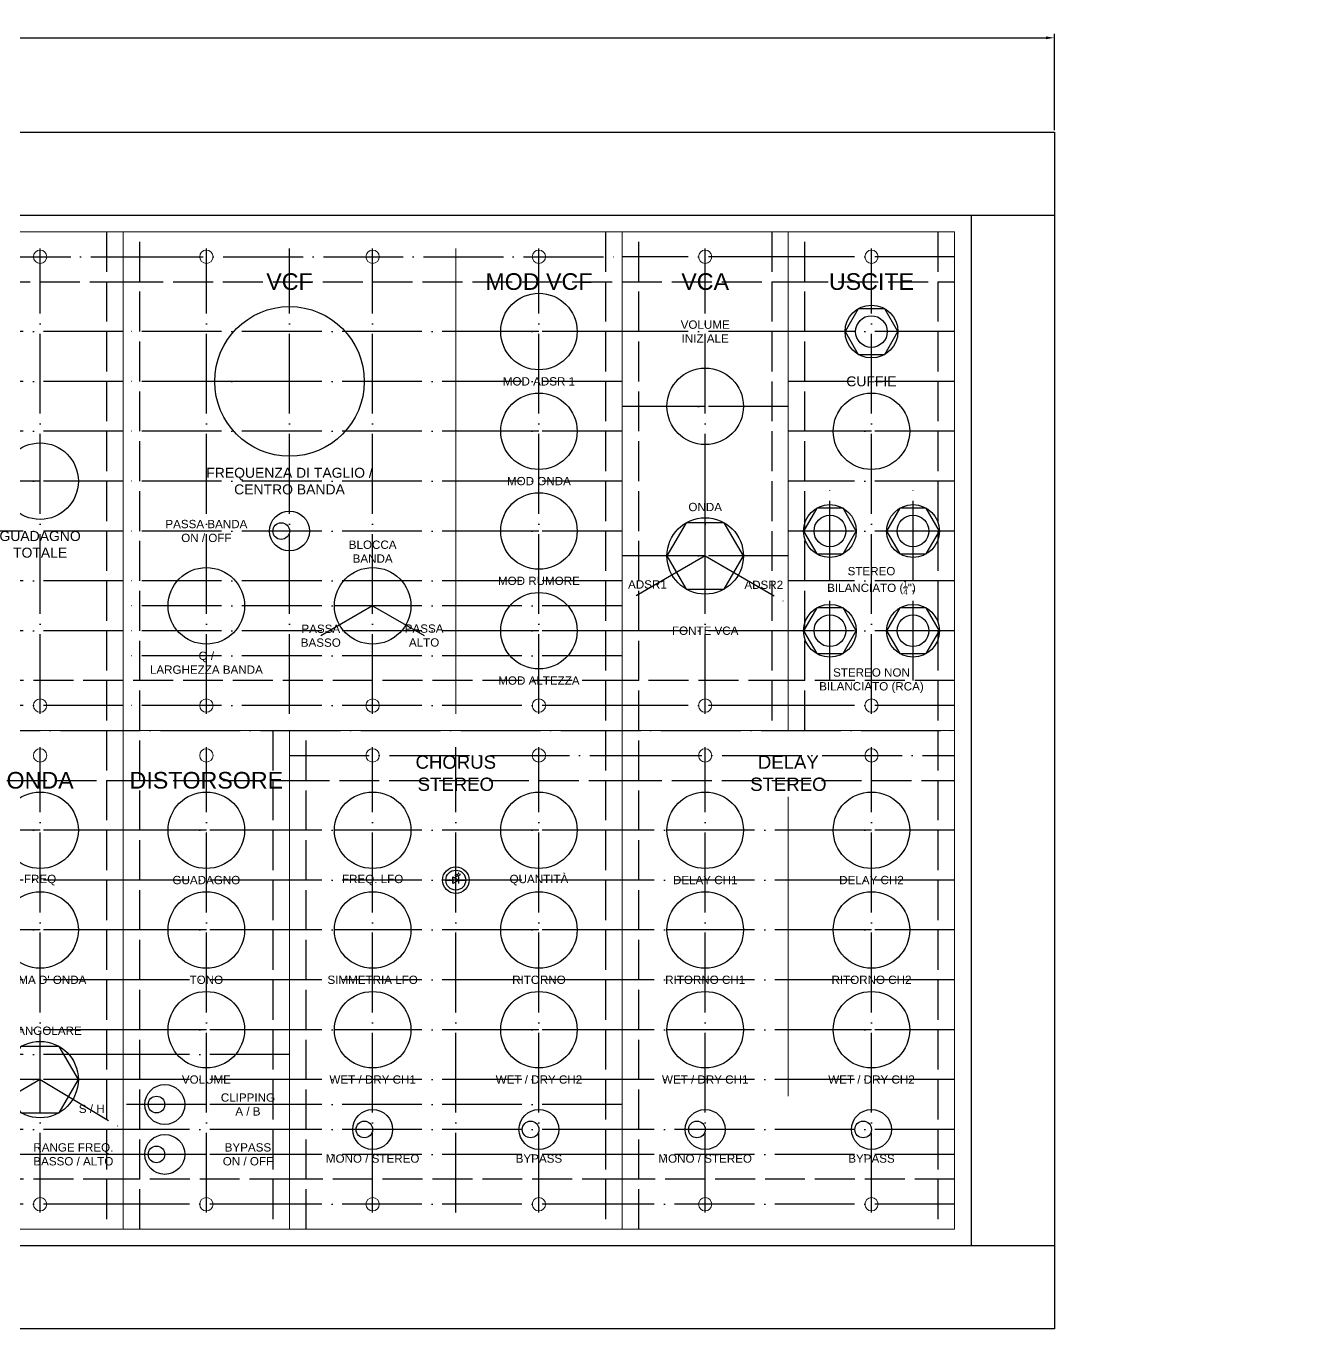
# Model space of a CAD drawing. Header units: millimetres. Extents: x 140 to 902, y 170 to 562.
# Drawn here: x 520.8 to 901.7, y 170 to 561.9 of the extents above; entities that cross this region are included whole.
import ezdxf

# ---------------------------------------------------------------- set-up
doc = ezdxf.new("R2010")
doc.units = ezdxf.units.MM
doc.linetypes.add('ACAD_ISO02W100', pattern=[15, 12, -3])
doc.linetypes.add('ACAD_ISO04W100', pattern=[30, 24, -3, 0, -3])
doc.layers.add('ASSI', color=6, linetype='ACAD_ISO04W100', plot=False)
for name, color, linetype, lineweight in [('CONTORNO', 7, 'Continuous', 15), ('QUOTE', 2, 'Continuous', 15), ('SCATOLA', 1, 'Continuous', 30), ('TESTO', 3, 'Continuous', 20)]:
    doc.layers.add(name, color=color, linetype=linetype, lineweight=lineweight)
doc.layers.add('MANOPOLA', color=4, linetype='Continuous')
doc.layers.add('TRATTEGGIO PANNELLO', color=7, linetype='ACAD_ISO02W100')
doc.styles.get("Standard").update_dxf_attribs({"font": 'arial.ttf'})
doc.dimstyles.new('ISO-25', dxfattribs={"dimtxt": 2.5, "dimasz": 2.5, "dimexe": 1.25, "dimexo": 0.625, "dimtad": 1, "dimtxsty": 'Standard', "dimcen": 2.5, "dimadec": 0, "dimazin": 0, "dimtfac": 1, "dimtmove": 0, "dimatfit": 3, "dimfxl": 1, "dimarcsym": 0})

# ---------------------------------------------------------------- blocks, each defined once
blk = doc.blocks.new('*D4')
at = {"layer": 'Defpoints', "color": 0, "ltscale": 0.1, "transparency": 16777216}
for p in [(830, 558.34), (170, 530, 225), (830, 530, 225)]:
    blk.add_point(p, dxfattribs=at)
at = {"layer": 'QUOTE', "color": 0, "lineweight": -2, "ltscale": 0.1, "transparency": 16777216}
for p, q in [((170, 530.62), (170, 559.59)), ((172.5, 558.34), (827.5, 558.34)), ((830, 530.62), (830, 559.59))]:
    blk.add_line(p, q, dxfattribs=at)
at = {"layer": 'QUOTE', "color": 0, "ltscale": 0.1, "transparency": 16777216}
for points in [[(172.5, 558.76), (172.5, 557.93), (170, 558.34)], [(827.5, 558.76), (827.5, 557.93), (830, 558.34)]]:
    blk.add_solid(points, dxfattribs=at)
at = {"layer": 'QUOTE', "color": 0, "ltscale": 0.1, "transparency": 16777216, "insert": (500, 560.24), "char_height": 2.5, "attachment_point": 5}
blk.add_mtext('660', dxfattribs=at)
blk = doc.blocks.new('MANOPOLA 23mm')
at = {"layer": 'MANOPOLA', "ltscale": 0.1}
blk.add_line((0, 0), (-11.5, 0), dxfattribs=at)
blk.add_circle((0, 0), 11.5, dxfattribs=at)
blk = doc.blocks.new('*U63')
at = {"layer": 'MANOPOLA', "ltscale": 0.1}
blk.add_blockref('MANOPOLA 23mm', (0, 0), dxfattribs=at)
blk = doc.blocks.new('*U64')
at = {"layer": 'MANOPOLA', "color": 0, "linetype": 'ByBlock', "lineweight": -2, "transparency": 16777216}
for p in [(0, 0), (0, -30), (0, -60), (0, -90)]:
    blk.add_blockref('*U63', p, dxfattribs=at)
blk = doc.blocks.new('INTERRUTTORE')
at = {"layer": 'MANOPOLA', "ltscale": 0.1}
for centre, radius in [((0, 0), 6), ((-2.5, 0), 2.5)]:
    blk.add_circle(centre, radius, dxfattribs=at)
blk = doc.blocks.new('*U59')
at = {"layer": 'MANOPOLA', "ltscale": 0.1}
blk.add_blockref('INTERRUTTORE', (0, 0), dxfattribs=at)
blk = doc.blocks.new('*U60')
at = {"layer": 'MANOPOLA', "color": 0, "linetype": 'ByBlock', "lineweight": -2, "transparency": 16777216}
for p in [(0, 0), (0, -30), (0, -60), (0, -90)]:
    blk.add_blockref('*U59', p, dxfattribs=at)
blk = doc.blocks.new('*U61')
at = {"layer": 'TESTO', "ltscale": 0.1, "insert": (0, 0), "char_height": 2.5, "attachment_point": 5}
blk.add_mtext_dynamic_manual_height_columns('ON / OFF', width=22.0208, gutter_width=12.5, heights=[0], dxfattribs=at)
blk = doc.blocks.new('*U62')
at = {"layer": 'TESTO', "color": 0, "linetype": 'ByBlock', "lineweight": -2, "transparency": 16777216}
for p in [(0, 0), (0, -30), (0, -60), (0, -90)]:
    blk.add_blockref('*U61', p, dxfattribs=at)
blk = doc.blocks.new('#MODULE MIXER')
at = {"layer": 'ASSI'}
for p, q in [((0, -7.5), (100, -7.5)), ((25, -145), (25, -5)), ((50, -145), (50, -5)), ((75, -145), (75, -5)), ((100, -30), (0, -30)), ((100, -45), (0, -45)), ((100, -60), (0, -60)), ((100, -75), (0, -75)), ((100, -90), (0, -90)), ((100, -105), (0, -105)), ((100, -120), (0, -120)), ((100, -142.5), (0, -142.5))]:
    blk.add_line(p, q, dxfattribs=at)
at = {"layer": 'CONTORNO', "ltscale": 0.1}
for p, q in [((0, 0), (100, 0)), ((0, -150), (0, 0)), ((100, 0), (100, -150)), ((100, -150), (0, -150))]:
    blk.add_line(p, q, dxfattribs=at)
for centre in [(25, -7.5), (75, -7.5), (25, -142.5), (75, -142.5)]:
    blk.add_circle(centre, 2, dxfattribs=at)
at = {"layer": 'TRATTEGGIO PANNELLO'}
for p, q in [((5, -150), (5, 0)), ((95, 0), (95, -150)), ((0, -15), (100, -15)), ((100, -135), (0, -135))]:
    blk.add_line(p, q, dxfattribs=at)
at = {"layer": 'MANOPOLA'}
for name, p in [('*U64', (25, -30)), ('*U60', (50, -30))]:
    blk.add_blockref(name, p, dxfattribs=at)
at = {"layer": 'MANOPOLA', "ltscale": 0.1}
blk.add_blockref('MANOPOLA 23mm', (75, -75), dxfattribs=at)
at = {"layer": 'TESTO'}
blk.add_blockref('*U62', (50, -45), dxfattribs=at)
at = {"layer": 'TESTO', "ltscale": 0.1}
for s, width, gutter_width, heights, insert, char_height, attachment_point in [('MIXER', 20.9454, 12.5, [0], (50, -15), 5, 5), ('VOLUME OSC 1 ', 29.5403, 5.33, [3.09], (25, -45), 2.5, 5), ('VOLUME OSC 2', 27.9862, 5.33, [3.09], (25, -75), 2.5, 5), ('GUADAGNO\\PTOTALE ', 29.5403, 5.33, [8.6], (75, -90), 3, 2), ('VOLUME SUB OSC', 37.5826, 5.33, [2.48], (25, -105), 2.5, 5), ('VOLUME RUMORE', 38.2385, 5.33, [4.65], (25, -135), 2.5, 5)]:
    blk.add_mtext_dynamic_manual_height_columns(s, width=width, gutter_width=gutter_width, heights=heights, dxfattribs=dict(at, insert=insert, char_height=char_height, attachment_point=attachment_point))
blk = doc.blocks.new('ROTARY SWITCH')
at = {"layer": 'MANOPOLA', "ltscale": 0.1}
blk.add_line((0, 0), (-11.5, 0), dxfattribs=at)
blk.add_lwpolyline([(-5.75, 9.96), (-11.5, 0), (-5.75, -9.96), (5.75, -9.96), (11.5, 0), (5.75, 9.96)], close=True, dxfattribs=at)
blk.add_circle((0, 0), 11.5, dxfattribs=at)
blk = doc.blocks.new('#MODULO VCA')
at = {"layer": 'ASSI'}
for p, q in [((50, -7.5), (0, -7.5)), ((25, -145), (25, -5)), ((50, -30), (0, -30)), ((50, -52.5), (0, -52.5)), ((25, -97.5), (25, -75)), ((50, -97.5), (0, -97.5)), ((25, -97.5), (2.31, -110.6)), ((25, -97.5), (48.81, -111.25)), ((50, -120), (0, -120)), ((50, -142.5), (0, -142.5))]:
    blk.add_line(p, q, dxfattribs=at)
at = {"layer": 'CONTORNO', "ltscale": 0.1}
for p, q in [((0, 0), (50, 0)), ((0, -150), (0, 0)), ((50, 0), (50, -150)), ((50, -150), (0, -150))]:
    blk.add_line(p, q, dxfattribs=at)
for centre in [(25, -7.5), (25, -142.5)]:
    blk.add_circle(centre, 2, dxfattribs=at)
at = {"layer": 'TRATTEGGIO PANNELLO'}
for p, q in [((5, -150), (5, 0)), ((45, 0), (45, -150)), ((0, -15), (50, -15)), ((50, -135), (0, -135))]:
    blk.add_line(p, q, dxfattribs=at)
at = {"layer": 'TESTO', "ltscale": 0.1}
for name, p in [('MANOPOLA 23mm', (25, -52.5)), ('ROTARY SWITCH', (25, -97.5))]:
    blk.add_blockref(name, p, dxfattribs=at)
at = {"layer": 'TESTO', "ltscale": 0.1, "attachment_point": 5}
for s, width, heights, insert, char_height in [('VCA', 64.2058, [10.31], (25, -15), 5), ('VOLUME\\PINIZIALE', 25.8742, [7.63], (25, -30), 2.5), ('ONDA', 15.7377, [0], (25, -82.79), 2.5), ('ADSR1', 15.7377, [0], (7.63, -106.08), 2.5), ('ADSR2', 15.7377, [0.321], (42.61, -106.18), 2.5), ('FONTE VCA', 40.9292, [7.95], (25, -120), 2.5)]:
    blk.add_mtext_dynamic_manual_height_columns(s, width=width, gutter_width=12.5, heights=heights, dxfattribs=dict(at, insert=insert, char_height=char_height))
blk = doc.blocks.new('MANOPOLA 45mm')
at = {"layer": 'MANOPOLA', "ltscale": 0.1}
blk.add_line((0, 0), (-22.5, 0), dxfattribs=at)
blk.add_circle((0, 0), 22.5, dxfattribs=at)
blk = doc.blocks.new('*U70')
at = {"layer": 'MANOPOLA', "ltscale": 0.1}
blk.add_blockref('MANOPOLA 23mm', (0, 0), dxfattribs=at)
blk = doc.blocks.new('*U71')
at = {"layer": 'MANOPOLA', "color": 0, "linetype": 'ByBlock', "lineweight": -2, "transparency": 16777216}
for p in [(0, 0), (0, -30), (0, -60), (0, -90)]:
    blk.add_blockref('*U70', p, dxfattribs=at)
blk = doc.blocks.new('#MODULO FILTRO')
at = {"layer": 'ASSI'}
for p, q in [((0, -7.5), (150, -7.5)), ((25, -145), (25, -5)), ((50, -145), (50, -5)), ((75, -145), (75, -5)), ((125, -145), (125, -5)), ((150, -30), (0, -30)), ((150, -45), (0, -45)), ((150, -60), (0, -60)), ((150, -75), (0, -75)), ((150, -90), (0, -90)), ((75, -112.5), (75, -97.5)), ((150, -105), (0, -105)), ((150, -112.5), (0, -112.5)), ((75, -112.5), (59.41, -121.5)), ((75, -112.5), (90.48, -121.45)), ((150, -120), (0, -120)), ((150, -127.5), (0, -127.5)), ((150, -142.5), (0, -142.5))]:
    blk.add_line(p, q, dxfattribs=at)
at = {"layer": 'CONTORNO', "ltscale": 0.1}
for p, q in [((0, 0), (150, 0)), ((0, -150), (0, 0)), ((150, 0), (150, -150)), ((150, -150), (0, -150))]:
    blk.add_line(p, q, dxfattribs=at)
for centre in [(25, -7.5), (75, -7.5), (125, -7.5), (25, -142.5), (75, -142.5), (125, -142.5)]:
    blk.add_circle(centre, 2, dxfattribs=at)
at = {"layer": 'TESTO'}
blk.add_line((100, -145), (100, -5), dxfattribs=at)
at = {"layer": 'TRATTEGGIO PANNELLO'}
for p, q in [((5, -150), (5, 0)), ((145, 0), (145, -150)), ((0, -15), (150, -15)), ((150, -135), (0, -135))]:
    blk.add_line(p, q, dxfattribs=at)
at = {"ltscale": 0.1}
blk.add_blockref('MANOPOLA 23mm', (25, -112.5), dxfattribs=at)
at = {"layer": 'MANOPOLA'}
for name, p in [('*U71', (125, -30)), ('MANOPOLA 45mm', (50, -45))]:
    blk.add_blockref(name, p, dxfattribs=at)
at = {"layer": 'MANOPOLA', "ltscale": 0.1}
for name, p in [('INTERRUTTORE', (50, -90)), ('MANOPOLA 23mm', (75, -112.5))]:
    blk.add_blockref(name, p, dxfattribs=at)
at = {"layer": 'TESTO', "ltscale": 0.1, "attachment_point": 5}
for s, width, heights, insert, char_height in [('VCF', 42.3083, [0], (50, -15), 5), ('MOD VCF', 42.3083, [0], (125, -15), 5), ('MOD ADSR 1', 28.004, [0], (125, -45), 2.5), ('FREQUENZA DI TAGLIO /\\PCENTRO BANDA', 57.356, [9.91], (50, -75), 3), ('MOD ONDA', 28.004, [2.59], (125, -75), 2.5), ('PASSA BANDA\\PON / OFF', 26.7112, [0], (25, -90), 2.5), ('BLOCCA\\PBANDA', 46.2796, [16.76], (75, -96.2), 2.5), ('MOD RUMORE', 28.004, [0], (125, -105), 2.5), ('PASSA\\PBASSO', 12.7582, [0], (59.41, -121.5), 2.5), ('PASSA\\PALTO', 12.7582, [0], (90.48, -121.45), 2.5), ('Q /\\PLARGHEZZA BANDA', 57.356, [9.91], (25, -129.63), 2.5), ('MOD ALTEZZA', 28.004, [0], (125, -135), 2.5)]:
    blk.add_mtext_dynamic_manual_height_columns(s, width=width, gutter_width=12.5, heights=heights, dxfattribs=dict(at, insert=insert, char_height=char_height))
blk = doc.blocks.new('JACK PHONO 6.35mm')
at = {"layer": 'MANOPOLA', "ltscale": 0.1}
blk.add_lwpolyline([(7.94, 0), (3.97, 6.88), (-3.97, 6.88), (-7.94, 0), (-3.97, -6.88), (3.97, -6.88)], close=True, dxfattribs=at)
for radius in [7.94, 4.76]:
    blk.add_circle((0, 0), radius, dxfattribs=at)
blk = doc.blocks.new('*U75')
at = {"layer": 'MANOPOLA', "ltscale": 0.1}
blk.add_blockref('JACK PHONO 6.35mm', (0, 0), dxfattribs=at)
blk = doc.blocks.new('*U76')
at = {"layer": 'MANOPOLA', "color": 0, "linetype": 'ByBlock', "lineweight": -2, "transparency": 16777216}
for p in [(0, 0), (25, 0), (0, -30), (25, -30)]:
    blk.add_blockref('*U75', p, dxfattribs=at)
blk = doc.blocks.new('#MODULO USCITE AUDIO')
at = {"layer": 'ASSI'}
for p, q in [((50, -7.5), (0, -7.5)), ((25, -145), (25, -5)), ((50, -30), (0, -30)), ((50, -45), (0, -45)), ((50, -60), (0, -60)), ((50, -75), (0, -75)), ((12.5, -135), (12.5, -75)), ((37.5, -135), (37.5, -75)), ((50, -90), (0, -90)), ((50, -105), (0, -105)), ((50, -120), (0, -120)), ((50, -142.5), (0, -142.5))]:
    blk.add_line(p, q, dxfattribs=at)
at = {"layer": 'CONTORNO', "ltscale": 0.1}
for p, q in [((0, 0), (50, 0)), ((0, -150), (0, 0)), ((50, 0), (50, -150)), ((50, -150), (0, -150))]:
    blk.add_line(p, q, dxfattribs=at)
for centre in [(25, -7.5), (25, -142.5)]:
    blk.add_circle(centre, 2, dxfattribs=at)
at = {"layer": 'TRATTEGGIO PANNELLO'}
for p, q in [((5, -150), (5, 0)), ((45, 0), (45, -150)), ((0, -15), (50, -15)), ((50, -135), (0, -135))]:
    blk.add_line(p, q, dxfattribs=at)
at = {"layer": 'MANOPOLA', "ltscale": 0.1}
for name, p in [('JACK PHONO 6.35mm', (25, -30)), ('MANOPOLA 23mm', (25, -60))]:
    blk.add_blockref(name, p, dxfattribs=at)
at = {"layer": 'MANOPOLA'}
blk.add_blockref('*U76', (12.5, -90), dxfattribs=at)
at = {"layer": 'TESTO', "ltscale": 0.1, "attachment_point": 5}
for s, width, heights, insert, char_height in [('USCITE', 64.2058, [10.31], (25, -15), 5), ('CUFFIE', 20, [0], (25, -45), 3), ('\\A1;STEREO BILANCIATO ({\\H0.7x;\\S1/4;}")', 31.0169, [0], (25, -105), 2.5), ('\\A1;STEREO NON BILANCIATO (RCA)', 41.8036, [0], (25, -135), 2.5)]:
    blk.add_mtext_dynamic_manual_height_columns(s, width=width, gutter_width=12.5, heights=heights, dxfattribs=dict(at, insert=insert, char_height=char_height))
blk = doc.blocks.new('#MODULO ONDA')
at = {"layer": 'ASSI'}
for p, q in [((25, -145), (25, -5)), ((50, -30), (0, -30)), ((50, -45), (0, -45)), ((50, -60), (0, -60)), ((50, -75), (0, -75)), ((50, -90), (0, -90)), ((50, -97.5), (0, -97.5)), ((25, -105), (-1.44, -120.27)), ((50, -105), (0, -105)), ((25, -105), (50.74, -120.41)), ((50, -120), (0, -120)), ((5, -127.5), (0, -127.5)), ((25, -127.5), (5, -127.5)), ((45, -127.5), (25, -127.5)), ((50, -127.5), (45, -127.5)), ((50, -142.5), (0, -142.5))]:
    blk.add_line(p, q, dxfattribs=at)
at = {"layer": 'CONTORNO', "ltscale": 0.1}
for p, q in [((0, 0), (50, 0)), ((0, -150), (0, 0)), ((50, 0), (50, -150)), ((50, -150), (0, -150))]:
    blk.add_line(p, q, dxfattribs=at)
for centre in [(25, -7.5), (25, -142.5)]:
    blk.add_circle(centre, 2, dxfattribs=at)
at = {"layer": 'TRATTEGGIO PANNELLO'}
for p, q in [((5, -150), (5, 0)), ((45, 0), (45, -150)), ((0, -15), (50, -15)), ((50, -135), (0, -135))]:
    blk.add_line(p, q, dxfattribs=at)
at = {"layer": 'MANOPOLA', "ltscale": 0.1}
for name, p in [('MANOPOLA 23mm', (25, -30)), ('MANOPOLA 23mm', (25, -60)), ('ROTARY SWITCH', (25, -105)), ('INTERRUTTORE', (12.5, -127.5))]:
    blk.add_blockref(name, p, dxfattribs=at)
at = {"layer": 'TESTO', "ltscale": 0.1, "attachment_point": 5}
for s, width, heights, insert, char_height in [('ONDA', 64.2058, [10.31], (25, -15), 5), ('FREQ', 7.6605, [0], (25, -45), 2.5), ("FORMA D' ONDA", 32.2879, [8.68], (25, -75), 2.5), ('TRIANGOLARE', 7.3739, [0], (25, -90.32), 2.5), ('QUADRA', 7.6605, [0], (7.95, -114), 2.5), ('S / H', 7.6605, [0], (40.52, -113.81), 2.5), ('RANGE FREQ.\\PBASSO / ALTO', 51.8479, [27.19], (35, -127.5), 2.5)]:
    blk.add_mtext_dynamic_manual_height_columns(s, width=width, gutter_width=12.5, heights=heights, dxfattribs=dict(at, insert=insert, char_height=char_height))
blk = doc.blocks.new('*U105')
at = {"layer": 'MANOPOLA', "ltscale": 0.1}
blk.add_blockref('MANOPOLA 23mm', (0, 0), dxfattribs=at)
blk = doc.blocks.new('*U106')
at = {"layer": 'MANOPOLA', "color": 0, "linetype": 'ByBlock', "lineweight": -2, "transparency": 16777216}
for p in [(0, 0), (0, -30), (0, -60)]:
    blk.add_blockref('*U105', p, dxfattribs=at)
blk = doc.blocks.new('#MODULO DISTORSORE')
at = {"layer": 'ASSI'}
for p, q in [((25, -145), (25, -5)), ((50, -30), (0, -30)), ((50, -45), (0, -45)), ((50, -60), (0, -60)), ((50, -75), (0, -75)), ((50, -90), (0, -90)), ((50, -97.5), (0, -97.5)), ((50, -105), (0, -105)), ((25, -112.5), (0, -112.5)), ((50, -112.5), (25, -112.5)), ((50, -120), (0, -120)), ((5, -127.5), (0, -127.5)), ((25, -127.5), (5, -127.5)), ((50, -127.5), (25, -127.5)), ((50, -142.5), (0, -142.5))]:
    blk.add_line(p, q, dxfattribs=at)
at = {"layer": 'CONTORNO', "ltscale": 0.1}
for p, q in [((0, 0), (50, 0)), ((0, -150), (0, 0)), ((50, 0), (50, -150)), ((50, -150), (0, -150))]:
    blk.add_line(p, q, dxfattribs=at)
for centre in [(25, -7.5), (25, -142.5)]:
    blk.add_circle(centre, 2, dxfattribs=at)
at = {"layer": 'TRATTEGGIO PANNELLO'}
for p, q in [((5, -150), (5, 0)), ((45, 0), (45, -150)), ((0, -15), (50, -15)), ((50, -135), (0, -135))]:
    blk.add_line(p, q, dxfattribs=at)
at = {"layer": 'MANOPOLA'}
blk.add_blockref('*U106', (25, -30), dxfattribs=at)
at = {"layer": 'MANOPOLA', "ltscale": 0.1}
for p in [(12.5, -112.5), (12.5, -127.5)]:
    blk.add_blockref('INTERRUTTORE', p, dxfattribs=at)
at = {"layer": 'TESTO', "ltscale": 0.1, "attachment_point": 5}
for s, width, heights, insert, char_height in [('DISTORSORE', 64.2058, [10.31], (25, -15), 5), ('GUADAGNO', 7.6605, [2.74], (25, -45), 2.5), ('TONO', 32.2879, [8.68], (25, -75), 2.5), ('VOLUME', 7.6605, [2.74], (25, -105), 2.5), ('CLIPPING\\PA / B', 51.8479, [27.19], (37.5, -112.5), 2.5), ('BYPASS\\PON / OFF', 51.8479, [27.19], (37.5, -127.5), 2.5)]:
    blk.add_mtext_dynamic_manual_height_columns(s, width=width, gutter_width=12.5, heights=heights, dxfattribs=dict(at, insert=insert, char_height=char_height))
blk = doc.blocks.new('*U101')
at = {"layer": 'MANOPOLA', "ltscale": 0.1}
blk.add_blockref('MANOPOLA 23mm', (0, 0), dxfattribs=at)
blk = doc.blocks.new('*U102')
at = {"layer": 'MANOPOLA', "color": 0, "linetype": 'ByBlock', "lineweight": -2, "transparency": 16777216}
for p in [(-50, 0), (0, 0), (-50, -30), (0, -30), (-50, -60), (0, -60)]:
    blk.add_blockref('*U101', p, dxfattribs=at)
blk = doc.blocks.new('LED HOLDER')
at = {"layer": 'MANOPOLA', "ltscale": 0.1}
for p, q in [((-3, 0), (-0.87, 0)), ((-0.87, 0.5), (-0.87, -0.5)), ((0.87, -1), (0.87, 1)), ((0.87, 0), (3, 0))]:
    blk.add_line(p, q, dxfattribs=at)
for points in [[(-0.87, 1), (0.87, 0), (-0.87, -1)], [(0.84, 1.9), (0.89, 2.1), (0.7, 2.04), (0.77, 1.97)], [(1.3, 1.54), (1.35, 1.74), (1.16, 1.68), (1.23, 1.61)]]:
    blk.add_lwpolyline(points, close=True, dxfattribs=at)
for points in [[(-0.25, 1.35), (0.14, 1.77), (0.39, 1.55), (0.77, 1.97)], [(0.21, 0.98), (0.6, 1.41), (0.84, 1.19), (1.23, 1.61)]]:
    blk.add_lwpolyline(points, dxfattribs=at)
for radius in [4, 3]:
    blk.add_circle((0, 0), radius, dxfattribs=at)
blk = doc.blocks.new('*U100')
at = {"layer": 'ASSI'}
for p, q in [((0, -7.5), (100, -7.5)), ((25, -145), (25, -5)), ((50, -145), (50, -5)), ((75, -145), (75, -5)), ((100, -30), (0, -30)), ((100, -45), (0, -45)), ((100, -60), (0, -60)), ((100, -75), (0, -75)), ((100, -90), (0, -90)), ((100, -105), (0, -105)), ((100, -112.5), (0, -112.5)), ((100, -120), (0, -120)), ((100, -127.5), (0, -127.5)), ((100, -142.5), (0, -142.5))]:
    blk.add_line(p, q, dxfattribs=at)
at = {"layer": 'CONTORNO', "ltscale": 0.1}
for p, q in [((0, 0), (100, 0)), ((0, -150), (0, 0)), ((100, 0), (100, -150)), ((100, -150), (0, -150))]:
    blk.add_line(p, q, dxfattribs=at)
for centre in [(25, -7.5), (75, -7.5), (25, -142.5), (75, -142.5)]:
    blk.add_circle(centre, 2, dxfattribs=at)
at = {"layer": 'TRATTEGGIO PANNELLO'}
for p, q in [((5, -150), (5, 0)), ((95, 0), (95, -150)), ((0, -15), (100, -15)), ((100, -135), (0, -135))]:
    blk.add_line(p, q, dxfattribs=at)
at = {"ltscale": 0.1}
blk.add_blockref('LED HOLDER', (50, -45), dxfattribs=at)
at = {"layer": 'MANOPOLA'}
blk.add_blockref('*U102', (75, -30), dxfattribs=at)
at = {"layer": 'MANOPOLA', "ltscale": 0.1}
for p in [(25, -120), (75, -120)]:
    blk.add_blockref('INTERRUTTORE', p, dxfattribs=at)
at = {"layer": 'TESTO', "ltscale": 0.1}
for s, width, heights, insert, char_height, attachment_point in [('CHORUS\\PSTEREO', 28.3814, [15.1], (50, -7.5), 4, 2), ('QUANTITÀ', 46.4132, [0], (75, -45), 2.5, 5), ('FREQ. LFO', 46.4132, [0], (25, -45), 2.5, 5), ('SIMMETRIA LFO', 46.4132, [0], (25, -75), 2.5, 5), ('RITORNO', 46.4132, [0], (75, -75), 2.5, 5), ('WET / DRY CH1', 46.4132, [0], (25, -105), 2.5, 5), ('WET / DRY CH2', 46.4132, [0], (75, -105), 2.5, 5), ('MONO / STEREO', 31.8312, [3.4], (25, -127.5), 2.5, 2), ('BYPASS', 31.8312, [3.4], (75, -127.5), 2.5, 2)]:
    blk.add_mtext_dynamic_manual_height_columns(s, width=width, gutter_width=12.5, heights=heights, dxfattribs=dict(at, insert=insert, char_height=char_height, attachment_point=attachment_point))
blk = doc.blocks.new('*U91')
at = {"layer": 'MANOPOLA', "ltscale": 0.1}
blk.add_blockref('MANOPOLA 23mm', (0, 0), dxfattribs=at)
blk = doc.blocks.new('*U92')
at = {"layer": 'MANOPOLA', "color": 0, "linetype": 'ByBlock', "lineweight": -2, "transparency": 16777216}
for p in [(-50, 0), (0, 0), (-50, -30), (0, -30), (-50, -60), (0, -60)]:
    blk.add_blockref('*U91', p, dxfattribs=at)
blk = doc.blocks.new('#MODULO DELAY STEREO')
at = {"layer": 'ASSI'}
for p, q in [((0, -7.5), (100, -7.5)), ((25, -145), (25, -5)), ((75, -145), (75, -5)), ((100, -30), (0, -30)), ((100, -45), (0, -45)), ((100, -60), (0, -60)), ((100, -75), (0, -75)), ((100, -90), (0, -90)), ((100, -105), (0, -105)), ((100, -120), (0, -120)), ((100, -127.5), (0, -127.5)), ((100, -142.5), (0, -142.5))]:
    blk.add_line(p, q, dxfattribs=at)
at = {"layer": 'CONTORNO', "ltscale": 0.1}
for p, q in [((0, 0), (100, 0)), ((0, -150), (0, 0)), ((100, 0), (100, -150)), ((100, -150), (0, -150))]:
    blk.add_line(p, q, dxfattribs=at)
for centre in [(25, -7.5), (75, -7.5), (25, -142.5), (75, -142.5)]:
    blk.add_circle(centre, 2, dxfattribs=at)
at = {"layer": 'TESTO'}
blk.add_line((50, -110), (50, -20), dxfattribs=at)
at = {"layer": 'TRATTEGGIO PANNELLO'}
for p, q in [((5, -150), (5, 0)), ((95, 0), (95, -150)), ((0, -15), (100, -15)), ((100, -135), (0, -135))]:
    blk.add_line(p, q, dxfattribs=at)
at = {"layer": 'MANOPOLA'}
blk.add_blockref('*U92', (75, -30), dxfattribs=at)
at = {"layer": 'MANOPOLA', "ltscale": 0.1}
for p in [(25, -120), (75, -120)]:
    blk.add_blockref('INTERRUTTORE', p, dxfattribs=at)
at = {"layer": 'TESTO', "ltscale": 0.1}
for s, width, heights, insert, char_height, attachment_point in [('DELAY\\PSTEREO', 28.3814, [15.1], (50, -7.5), 4, 2), ('DELAY CH1', 46.4132, [0], (25, -45), 2.5, 5), ('DELAY CH2', 46.4132, [0], (75, -45), 2.5, 5), ('RITORNO CH1', 46.4132, [0], (25, -75), 2.5, 5), ('RITORNO CH2', 46.4132, [0], (75, -75), 2.5, 5), ('WET / DRY CH1', 46.4132, [0], (25, -105), 2.5, 5), ('WET / DRY CH2', 46.4132, [0], (75, -105), 2.5, 5), ('MONO / STEREO', 31.8312, [3.4], (25, -127.5), 2.5, 2), ('BYPASS', 31.8312, [3.4], (75, -127.5), 2.5, 2)]:
    blk.add_mtext_dynamic_manual_height_columns(s, width=width, gutter_width=12.5, heights=heights, dxfattribs=dict(at, insert=insert, char_height=char_height, attachment_point=attachment_point))

msp = doc.modelspace()

# ---------------------------------------------------------------- hatches: boundary and pattern name
at = {"layer": 'TRATTEGGIO PANNELLO', "ltscale": 0.1}
h = msp.add_hatch(dxfattribs=at)
h.set_pattern_fill('ANSI31', color=256)
h.paths.add_polyline_path([(170, 170), (730, 170)])
h = msp.add_hatch(dxfattribs=at)
h.set_pattern_fill('ANSI31', color=256)
h.paths.add_polyline_path([(170, 170), (730, 170)])

# ---------------------------------------------------------------- linework, layer by layer
at = {"layer": 'ASSI'}
msp.add_line((200, 350, 225), (800, 350, 225), dxfattribs=at)
at = {"layer": 'CONTORNO', "ltscale": 0.1}
for p, q in [((200, 500, 225), (800, 500, 225)), ((800, 500, 225), (800, 200, 225)), ((800, 200, 225), (200, 200, 225))]:
    msp.add_line(p, q, dxfattribs=at)
at = {"layer": 'SCATOLA', "ltscale": 0.1}
for p, q in [((170, 530, 225), (830, 530, 225)), ((830, 530, 225), (830, 170, 225)), ((195, 505, 225), (830, 505, 225)), ((805, 505, 225), (805, 195, 225)), ((705, 195, 225), (195, 195, 225)), ((830, 195, 225), (705, 195, 225)), ((830, 170, 225), (170, 170, 225))]:
    msp.add_line(p, q, dxfattribs=at)

# ---------------------------------------------------------------- block references
at = {"layer": 'MANOPOLA', "ltscale": 0.1}
msp.add_blockref('#MODULO VCA', (700, 500), dxfattribs=at)
at = {"layer": 'MANOPOLA'}
for name, p in [('#MODULO USCITE AUDIO', (750, 500)), ('#MODULO ONDA', (500, 350, 225)), ('#MODULO DISTORSORE', (550, 350, 225)), ('*U100', (600, 350, 225)), ('#MODULO DELAY STEREO', (700, 350))]:
    msp.add_blockref(name, p, dxfattribs=at)
at = {"layer": 'TESTO'}
for name, p in [('#MODULE MIXER', (450, 500, 225)), ('#MODULO FILTRO', (550, 500, 225))]:
    msp.add_blockref(name, p, dxfattribs=at)

# ---------------------------------------------------------------- texts
at = {"layer": 'TESTO', "ltscale": 0.1, "insert": (900.475, 316.043), "char_height": 2.5, "attachment_point": 5}
msp.add_mtext_dynamic_manual_height_columns('^I', width=7.66049, gutter_width=12.5, heights=[0], dxfattribs=at)

# ---------------------------------------------------------------- dimensions: what is measured, and where the dimension line sits
at = {"layer": 'QUOTE', "ltscale": 0.1}
dim = msp.add_linear_dim(base=(830, 558.343), p1=(170, 530, 225), p2=(830, 530, 225), dimstyle='ISO-25', dxfattribs=at)
dim.commit()
dim.dimension.update_dxf_attribs({"geometry": '*D4', "text_midpoint": (500, 560.244)})

doc.saveas('drawing.dxf')
